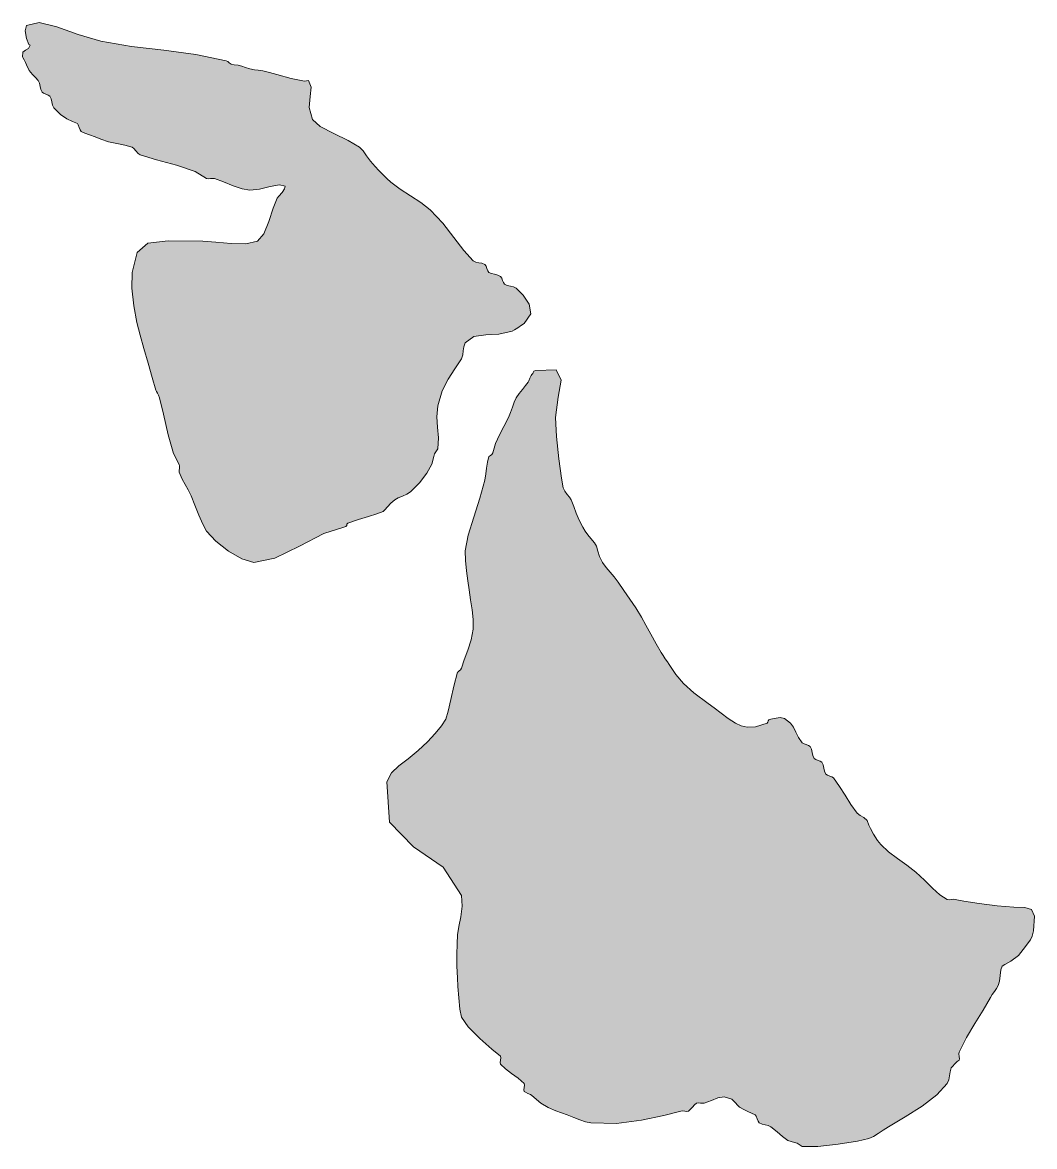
# Model space of a CAD drawing. Header units: inches. Extents: x 60 to 943, y -228 to 857.
# Drawn here: x 893.98 to 921.33, y 55.38 to 85.75 of the extents above; entities that cross this region are included whole.
import ezdxf

# ---------------------------------------------------------------- set-up
doc = ezdxf.new("R2010")
doc.units = ezdxf.units.IN
doc.header["$MEASUREMENT"] = 0
doc.layers.add('Layer 1', color=7, linetype='Continuous')

msp = doc.modelspace()

# ---------------------------------------------------------------- hatches: boundary and pattern name
at = {"layer": 'Layer 1', "true_color": 0xffffff}
for points in [[(894.087, 85.662), (894.429, 85.746), (894.911, 85.627), (895.484, 85.421), (896.099, 85.238), (896.93, 85.101), (897.802, 84.997), (898.668, 84.882), (899.486, 84.709), (899.525, 84.688), (899.567, 84.653), (899.623, 84.621), (899.698, 84.604), (899.812, 84.59), (899.91, 84.564), (900.008, 84.532), (900.122, 84.497), (900.25, 84.47), (900.352, 84.457), (900.471, 84.438), (900.651, 84.392), (900.849, 84.337), (901.24, 84.236), (901.602, 84.16), (901.71, 84.18), (901.777, 83.997), (901.751, 83.749), (901.73, 83.452), (901.816, 83.121), (902.025, 82.936), (902.389, 82.746), (902.783, 82.56), (903.087, 82.38), (903.188, 82.275), (903.279, 82.147), (903.381, 82.003), (903.51, 81.851), (903.608, 81.748), (903.713, 81.64), (903.821, 81.53), (903.934, 81.427), (904.186, 81.238), (904.464, 81.062), (904.741, 80.882), (904.992, 80.686), (905.338, 80.32), (905.636, 79.939), (905.903, 79.588), (906.157, 79.31), (906.229, 79.271), (906.312, 79.256), (906.396, 79.24), (906.475, 79.203), (906.507, 79.158), (906.529, 79.097), (906.551, 79.034), (906.581, 78.991), (906.651, 78.96), (906.736, 78.942), (906.822, 78.923), (906.898, 78.886), (906.932, 78.841), (906.953, 78.779), (906.974, 78.719), (907.004, 78.674), (907.081, 78.638), (907.167, 78.623), (907.251, 78.607), (907.322, 78.568), (907.51, 78.378), (907.674, 78.136), (907.715, 77.871), (907.533, 77.615), (907.465, 77.565), (907.369, 77.499), (907.276, 77.438), (907.216, 77.403), (906.856, 77.327), (906.496, 77.308), (906.177, 77.257), (905.945, 77.086), (905.904, 76.985), (905.891, 76.877), (905.879, 76.767), (905.84, 76.662), (905.66, 76.388), (905.48, 76.109), (905.322, 75.789), (905.204, 75.392), (905.178, 75.094), (905.195, 74.808), (905.218, 74.523), (905.204, 74.227), (905.188, 74.195), (905.152, 74.147), (905.117, 74.087), (905.099, 74.016), (905.043, 73.815), (904.908, 73.571), (904.709, 73.311), (904.463, 73.062), (904.368, 73.002), (904.252, 72.951), (904.135, 72.902), (904.039, 72.851), (903.931, 72.758), (903.843, 72.661), (903.773, 72.58), (903.722, 72.533), (903.557, 72.467), (903.327, 72.399), (903.057, 72.32), (902.77, 72.215), (902.749, 72.19), (902.741, 72.157), (902.721, 72.126), (902.663, 72.109), (902.127, 71.939), (901.469, 71.599), (900.799, 71.276), (900.228, 71.156), (899.903, 71.255), (899.544, 71.465), (899.209, 71.731), (898.957, 72.004), (898.85, 72.193), (898.745, 72.438), (898.641, 72.704), (898.534, 72.956), (898.454, 73.114), (898.375, 73.259), (898.296, 73.411), (898.216, 73.592), (898.214, 73.637), (898.222, 73.702), (898.227, 73.766), (898.216, 73.804), (898.063, 74.096), (897.919, 74.606), (897.789, 75.166), (897.687, 75.604), (897.659, 75.678), (897.627, 75.734), (897.599, 75.777), (897.581, 75.815), (897.484, 76.151), (897.373, 76.543), (897.26, 76.941), (897.157, 77.298), (897.072, 77.636), (896.988, 78.086), (896.935, 78.564), (896.945, 78.991), (897.082, 79.533), (897.365, 79.779), (897.914, 79.843), (898.852, 79.839), (899.205, 79.814), (899.616, 79.774), (900.016, 79.766), (900.334, 79.839), (900.499, 80.035), (900.637, 80.367), (900.755, 80.726), (900.863, 81.003), (900.91, 81.057), (900.993, 81.152), (901.064, 81.252), (901.075, 81.321), (900.921, 81.357), (900.67, 81.311), (900.384, 81.242), (900.122, 81.215), (899.918, 81.255), (899.673, 81.336), (899.413, 81.437), (899.169, 81.533), (899.123, 81.535), (899.058, 81.527), (898.995, 81.522), (898.957, 81.533), (898.648, 81.721), (898.146, 81.889), (897.6, 82.037), (897.157, 82.168), (897.106, 82.208), (897.046, 82.277), (896.987, 82.345), (896.945, 82.38), (896.745, 82.43), (896.526, 82.473), (896.306, 82.522), (896.099, 82.592), (895.942, 82.653), (895.793, 82.708), (895.664, 82.758), (895.569, 82.804), (895.54, 82.846), (895.514, 82.913), (895.488, 82.979), (895.463, 83.016), (895.33, 83.07), (895.178, 83.143), (895.01, 83.257), (894.828, 83.438), (894.791, 83.514), (894.775, 83.6), (894.76, 83.685), (894.722, 83.756), (894.676, 83.784), (894.613, 83.809), (894.551, 83.833), (894.51, 83.862), (894.479, 83.933), (894.461, 84.018), (894.44, 84.104), (894.404, 84.18), (894.332, 84.26), (894.248, 84.342), (894.163, 84.45), (894.087, 84.604), (894.062, 84.661), (894.025, 84.734), (893.993, 84.796), (893.98, 84.815), (893.994, 84.942), (894.064, 85), (894.146, 85.045), (894.192, 85.133), (894.154, 85.153), (894.092, 85.317), (894.053, 85.521)], [(907.745, 76.238), (907.768, 76.262), (907.778, 76.292), (907.799, 76.321), (907.852, 76.345), (908.405, 76.36), (908.537, 76.086), (908.458, 75.623), (908.381, 75.074), (908.407, 74.558), (908.473, 73.956), (908.546, 73.438), (908.593, 73.168), (908.634, 73.078), (908.694, 72.995), (908.758, 72.92), (908.805, 72.851), (908.88, 72.671), (908.944, 72.486), (909.019, 72.299), (909.122, 72.109), (909.188, 72.006), (909.258, 71.904), (909.338, 71.799), (909.439, 71.686), (909.491, 71.594), (909.529, 71.465), (909.576, 71.314), (909.651, 71.156), (909.748, 71.024), (909.858, 70.897), (909.971, 70.768), (910.075, 70.627), (910.229, 70.395), (910.39, 70.164), (910.551, 69.928), (910.71, 69.674), (910.828, 69.466), (910.963, 69.219), (911.103, 68.961), (911.239, 68.721), (911.291, 68.64), (911.35, 68.556), (911.405, 68.475), (911.451, 68.403), (911.632, 68.127), (911.841, 67.883), (912.119, 67.634), (912.51, 67.345), (912.673, 67.224), (912.855, 67.083), (913.05, 66.941), (913.251, 66.815), (913.396, 66.744), (913.564, 66.703), (913.789, 66.719), (914.099, 66.815), (914.118, 66.839), (914.127, 66.873), (914.146, 66.904), (914.204, 66.921), (914.347, 66.946), (914.457, 66.971), (914.573, 66.943), (914.733, 66.815), (914.812, 66.705), (914.876, 66.571), (914.948, 66.428), (915.051, 66.286), (915.098, 66.256), (915.159, 66.233), (915.22, 66.211), (915.263, 66.18), (915.297, 66.108), (915.314, 66.025), (915.332, 65.939), (915.369, 65.862), (915.414, 65.83), (915.477, 65.809), (915.538, 65.787), (915.58, 65.757), (915.612, 65.686), (915.631, 65.601), (915.649, 65.515), (915.687, 65.438), (915.731, 65.407), (915.793, 65.385), (915.854, 65.363), (915.898, 65.333), (916.057, 65.105), (916.209, 64.864), (916.364, 64.619), (916.533, 64.38), (916.612, 64.321), (916.715, 64.266), (916.807, 64.188), (916.852, 64.062), (916.89, 63.966), (916.978, 63.811), (917.082, 63.648), (917.169, 63.533), (917.377, 63.34), (917.62, 63.16), (917.876, 62.981), (918.122, 62.792), (918.356, 62.57), (918.566, 62.354), (918.766, 62.171), (918.969, 62.051), (919.019, 62.043), (919.073, 62.048), (919.129, 62.054), (919.181, 62.051), (919.417, 62.006), (919.833, 61.94), (920.319, 61.878), (920.769, 61.839), (921.061, 61.831), (921.247, 61.782), (921.326, 61.603), (921.298, 61.203), (921.263, 61.056), (921.215, 60.96), (921.155, 60.881), (921.086, 60.78), (920.893, 60.539), (920.69, 60.383), (920.527, 60.292), (920.451, 60.251), (920.417, 60.148), (920.396, 59.997), (920.376, 59.841), (920.346, 59.722), (920.302, 59.647), (920.245, 59.568), (920.186, 59.487), (920.134, 59.403), (919.938, 59.063), (919.715, 58.703), (919.49, 58.322), (919.286, 57.921), (919.283, 57.876), (919.291, 57.811), (919.296, 57.748), (919.286, 57.709), (919.24, 57.669), (919.173, 57.605), (919.109, 57.541), (919.074, 57.498), (919.043, 57.393), (919.03, 57.281), (919.013, 57.173), (918.969, 57.074), (918.686, 56.77), (918.288, 56.467), (917.834, 56.176), (917.381, 55.909), (917.235, 55.818), (917.102, 55.727), (916.975, 55.647), (916.852, 55.592), (916.545, 55.523), (916.023, 55.438), (915.467, 55.375), (915.051, 55.38), (915.017, 55.398), (914.971, 55.434), (914.912, 55.469), (914.84, 55.486), (914.66, 55.536), (914.517, 55.643), (914.375, 55.776), (914.204, 55.909), (914.133, 55.939), (914.051, 55.958), (913.967, 55.979), (913.887, 56.016), (913.857, 56.057), (913.831, 56.125), (913.806, 56.191), (913.78, 56.228), (913.679, 56.272), (913.578, 56.318), (913.474, 56.372), (913.357, 56.439), (913.299, 56.488), (913.244, 56.552), (913.192, 56.611), (913.146, 56.65), (912.941, 56.713), (912.767, 56.686), (912.596, 56.614), (912.404, 56.545), (912.354, 56.542), (912.297, 56.548), (912.242, 56.553), (912.192, 56.545), (912.14, 56.504), (912.082, 56.438), (912.026, 56.372), (911.98, 56.333), (911.932, 56.324), (911.876, 56.329), (911.819, 56.336), (911.769, 56.333), (911.307, 56.215), (910.71, 56.085), (910.033, 56), (909.334, 56.016), (909.193, 56.045), (909.041, 56.096), (908.877, 56.158), (908.698, 56.228), (908.396, 56.336), (908.182, 56.425), (907.987, 56.547), (907.745, 56.757), (907.704, 56.779), (907.635, 56.81), (907.568, 56.84), (907.533, 56.862), (907.529, 56.91), (907.538, 56.973), (907.545, 57.033), (907.533, 57.074), (907.37, 57.221), (907.197, 57.352), (907.033, 57.478), (906.898, 57.604), (906.891, 57.647), (906.9, 57.712), (906.909, 57.775), (906.898, 57.815), (906.665, 58.009), (906.336, 58.297), (906.023, 58.61), (905.84, 58.874), (905.797, 59.084), (905.768, 59.39), (905.747, 59.702), (905.733, 59.933), (905.72, 60.25), (905.717, 60.56), (905.723, 60.847), (905.733, 61.098), (905.768, 61.322), (905.821, 61.585), (905.858, 61.869), (905.84, 62.156), (905.344, 62.92), (904.55, 63.475), (903.897, 64.139), (903.828, 65.227), (903.949, 65.47), (904.149, 65.662), (904.4, 65.85), (904.675, 66.074), (904.92, 66.311), (905.135, 66.537), (905.306, 66.744), (905.416, 66.921), (905.487, 67.141), (905.556, 67.451), (905.633, 67.814), (905.733, 68.191), (905.75, 68.205), (905.782, 68.224), (905.816, 68.253), (905.84, 68.298), (905.914, 68.527), (906.011, 68.787), (906.102, 69.067), (906.157, 69.356), (906.161, 69.617), (906.133, 69.877), (906.09, 70.142), (906.051, 70.415), (906.017, 70.661), (905.977, 70.93), (905.947, 71.206), (905.945, 71.474), (906.024, 71.896), (906.175, 72.381), (906.342, 72.89), (906.475, 73.38), (906.502, 73.547), (906.521, 73.708), (906.544, 73.863), (906.581, 74.016), (906.598, 74.029), (906.629, 74.047), (906.663, 74.076), (906.687, 74.121), (906.765, 74.367), (906.866, 74.601), (906.984, 74.834), (907.11, 75.074), (907.169, 75.21), (907.218, 75.351), (907.266, 75.486), (907.322, 75.604), (907.402, 75.721), (907.49, 75.831), (907.573, 75.934), (907.64, 76.027), (907.659, 76.067), (907.691, 76.137), (907.724, 76.205)]]:
    msp.add_hatch(color=7, dxfattribs=at).paths.add_polyline_path(points)

# ---------------------------------------------------------------- linework, layer by layer
at = {"layer": 'Layer 1', "lineweight": 0}
for points in [[(894.087, 85.662), (894.429, 85.746), (894.911, 85.627), (895.484, 85.421), (896.099, 85.238), (896.93, 85.101), (897.802, 84.997), (898.668, 84.882), (899.486, 84.709), (899.525, 84.688), (899.567, 84.653), (899.623, 84.621), (899.698, 84.604), (899.812, 84.59), (899.91, 84.564), (900.008, 84.532), (900.122, 84.497), (900.25, 84.47), (900.352, 84.457), (900.471, 84.438), (900.651, 84.392), (900.849, 84.337), (901.24, 84.236), (901.602, 84.16), (901.71, 84.18), (901.777, 83.997), (901.751, 83.749), (901.73, 83.452), (901.816, 83.121), (902.025, 82.936), (902.389, 82.746), (902.783, 82.56), (903.087, 82.38), (903.188, 82.275), (903.279, 82.147), (903.381, 82.003), (903.51, 81.851), (903.608, 81.748), (903.713, 81.64), (903.821, 81.53), (903.934, 81.427), (904.186, 81.238), (904.464, 81.062), (904.741, 80.882), (904.992, 80.686), (905.338, 80.32), (905.636, 79.939), (905.903, 79.588), (906.157, 79.31), (906.229, 79.271), (906.312, 79.256), (906.396, 79.24), (906.475, 79.203), (906.507, 79.158), (906.529, 79.097), (906.551, 79.034), (906.581, 78.991), (906.651, 78.96), (906.736, 78.942), (906.822, 78.923), (906.898, 78.886), (906.932, 78.841), (906.953, 78.779), (906.974, 78.719), (907.004, 78.674), (907.081, 78.638), (907.167, 78.623), (907.251, 78.607), (907.322, 78.568), (907.51, 78.378), (907.674, 78.136), (907.715, 77.871), (907.533, 77.615), (907.465, 77.565), (907.369, 77.499), (907.276, 77.438), (907.216, 77.403), (906.856, 77.327), (906.496, 77.308), (906.177, 77.257), (905.945, 77.086), (905.904, 76.985), (905.891, 76.877), (905.879, 76.767), (905.84, 76.662), (905.66, 76.388), (905.48, 76.109), (905.322, 75.789), (905.204, 75.392), (905.178, 75.094), (905.195, 74.808), (905.218, 74.523), (905.204, 74.227), (905.188, 74.195), (905.152, 74.147), (905.117, 74.087), (905.099, 74.016), (905.043, 73.815), (904.908, 73.571), (904.709, 73.311), (904.463, 73.062), (904.368, 73.002), (904.252, 72.951), (904.135, 72.902), (904.039, 72.851), (903.931, 72.758), (903.843, 72.661), (903.773, 72.58), (903.722, 72.533), (903.557, 72.467), (903.327, 72.399), (903.057, 72.32), (902.77, 72.215), (902.749, 72.19), (902.741, 72.157), (902.721, 72.126), (902.663, 72.109), (902.127, 71.939), (901.469, 71.599), (900.799, 71.276), (900.228, 71.156), (899.903, 71.255), (899.544, 71.465), (899.209, 71.731), (898.957, 72.004), (898.85, 72.193), (898.745, 72.438), (898.641, 72.704), (898.534, 72.956), (898.454, 73.114), (898.375, 73.259), (898.296, 73.411), (898.216, 73.592), (898.214, 73.637), (898.222, 73.702), (898.227, 73.766), (898.216, 73.804), (898.063, 74.096), (897.919, 74.606), (897.789, 75.166), (897.687, 75.604), (897.659, 75.678), (897.627, 75.734), (897.599, 75.777), (897.581, 75.815), (897.484, 76.151), (897.373, 76.543), (897.26, 76.941), (897.157, 77.298), (897.072, 77.636), (896.988, 78.086), (896.935, 78.564), (896.945, 78.991), (897.082, 79.533), (897.365, 79.779), (897.914, 79.843), (898.852, 79.839), (899.205, 79.814), (899.616, 79.774), (900.016, 79.766), (900.334, 79.839), (900.499, 80.035), (900.637, 80.367), (900.755, 80.726), (900.863, 81.003), (900.91, 81.057), (900.993, 81.152), (901.064, 81.252), (901.075, 81.321), (900.921, 81.357), (900.67, 81.311), (900.384, 81.242), (900.122, 81.215), (899.918, 81.255), (899.673, 81.336), (899.413, 81.437), (899.169, 81.533), (899.123, 81.535), (899.058, 81.527), (898.995, 81.522), (898.957, 81.533), (898.648, 81.721), (898.146, 81.889), (897.6, 82.037), (897.157, 82.168), (897.106, 82.208), (897.046, 82.277), (896.987, 82.345), (896.945, 82.38), (896.745, 82.43), (896.526, 82.473), (896.306, 82.522), (896.099, 82.592), (895.942, 82.653), (895.793, 82.708), (895.664, 82.758), (895.569, 82.804), (895.54, 82.846), (895.514, 82.913), (895.488, 82.979), (895.463, 83.016), (895.33, 83.07), (895.178, 83.143), (895.01, 83.257), (894.828, 83.438), (894.791, 83.514), (894.775, 83.6), (894.76, 83.685), (894.722, 83.756), (894.676, 83.784), (894.613, 83.809), (894.551, 83.833), (894.51, 83.862), (894.479, 83.933), (894.461, 84.018), (894.44, 84.104), (894.404, 84.18), (894.332, 84.26), (894.248, 84.342), (894.163, 84.45), (894.087, 84.604), (894.062, 84.661), (894.025, 84.734), (893.993, 84.796), (893.98, 84.815), (893.994, 84.942), (894.064, 85), (894.146, 85.045), (894.192, 85.133), (894.154, 85.153), (894.092, 85.317), (894.053, 85.521), (894.087, 85.662), (894.087, 85.662)], [(907.745, 76.238), (907.768, 76.262), (907.778, 76.292), (907.799, 76.321), (907.852, 76.345), (908.405, 76.36), (908.537, 76.086), (908.458, 75.623), (908.381, 75.074), (908.407, 74.558), (908.473, 73.956), (908.546, 73.438), (908.593, 73.168), (908.634, 73.078), (908.694, 72.995), (908.758, 72.92), (908.805, 72.851), (908.88, 72.671), (908.944, 72.486), (909.019, 72.299), (909.122, 72.109), (909.188, 72.006), (909.258, 71.904), (909.338, 71.799), (909.439, 71.686), (909.491, 71.594), (909.529, 71.465), (909.576, 71.314), (909.651, 71.156), (909.748, 71.024), (909.858, 70.897), (909.971, 70.768), (910.075, 70.627), (910.229, 70.395), (910.39, 70.164), (910.551, 69.928), (910.71, 69.674), (910.828, 69.466), (910.963, 69.219), (911.103, 68.961), (911.239, 68.721), (911.291, 68.64), (911.35, 68.556), (911.405, 68.475), (911.451, 68.403), (911.632, 68.127), (911.841, 67.883), (912.119, 67.634), (912.51, 67.345), (912.673, 67.224), (912.855, 67.083), (913.05, 66.941), (913.251, 66.815), (913.396, 66.744), (913.564, 66.703), (913.789, 66.719), (914.099, 66.815), (914.118, 66.839), (914.127, 66.873), (914.146, 66.904), (914.204, 66.921), (914.347, 66.946), (914.457, 66.971), (914.573, 66.943), (914.733, 66.815), (914.812, 66.705), (914.876, 66.571), (914.948, 66.428), (915.051, 66.286), (915.098, 66.256), (915.159, 66.233), (915.22, 66.211), (915.263, 66.18), (915.297, 66.108), (915.314, 66.025), (915.332, 65.939), (915.369, 65.862), (915.414, 65.83), (915.477, 65.809), (915.538, 65.787), (915.58, 65.757), (915.612, 65.686), (915.631, 65.601), (915.649, 65.515), (915.687, 65.438), (915.731, 65.407), (915.793, 65.385), (915.854, 65.363), (915.898, 65.333), (916.057, 65.105), (916.209, 64.864), (916.364, 64.619), (916.533, 64.38), (916.612, 64.321), (916.715, 64.266), (916.807, 64.188), (916.852, 64.062), (916.89, 63.966), (916.978, 63.811), (917.082, 63.648), (917.169, 63.533), (917.377, 63.34), (917.62, 63.16), (917.876, 62.981), (918.122, 62.792), (918.356, 62.57), (918.566, 62.354), (918.766, 62.171), (918.969, 62.051), (919.019, 62.043), (919.073, 62.048), (919.129, 62.054), (919.181, 62.051), (919.417, 62.006), (919.833, 61.94), (920.319, 61.878), (920.769, 61.839), (921.061, 61.831), (921.247, 61.782), (921.326, 61.603), (921.298, 61.203), (921.263, 61.056), (921.215, 60.96), (921.155, 60.881), (921.086, 60.78), (920.893, 60.539), (920.69, 60.383), (920.527, 60.292), (920.451, 60.251), (920.417, 60.148), (920.396, 59.997), (920.376, 59.841), (920.346, 59.722), (920.302, 59.647), (920.245, 59.568), (920.186, 59.487), (920.134, 59.403), (919.938, 59.063), (919.715, 58.703), (919.49, 58.322), (919.286, 57.921), (919.283, 57.876), (919.291, 57.811), (919.296, 57.748), (919.286, 57.709), (919.24, 57.669), (919.173, 57.605), (919.109, 57.541), (919.074, 57.498), (919.043, 57.393), (919.03, 57.281), (919.013, 57.173), (918.969, 57.074), (918.686, 56.77), (918.288, 56.467), (917.834, 56.176), (917.381, 55.909), (917.235, 55.818), (917.102, 55.727), (916.975, 55.647), (916.852, 55.592), (916.545, 55.523), (916.023, 55.438), (915.467, 55.375), (915.051, 55.38), (915.017, 55.398), (914.971, 55.434), (914.912, 55.469), (914.84, 55.486), (914.66, 55.536), (914.517, 55.643), (914.375, 55.776), (914.204, 55.909), (914.133, 55.939), (914.051, 55.958), (913.967, 55.979), (913.887, 56.016), (913.857, 56.057), (913.831, 56.125), (913.806, 56.191), (913.78, 56.228), (913.679, 56.272), (913.578, 56.318), (913.474, 56.372), (913.357, 56.439), (913.299, 56.488), (913.244, 56.552), (913.192, 56.611), (913.146, 56.65), (912.941, 56.713), (912.767, 56.686), (912.596, 56.614), (912.404, 56.545), (912.354, 56.542), (912.297, 56.548), (912.242, 56.553), (912.192, 56.545), (912.14, 56.504), (912.082, 56.438), (912.026, 56.372), (911.98, 56.333), (911.932, 56.324), (911.876, 56.329), (911.819, 56.336), (911.769, 56.333), (911.307, 56.215), (910.71, 56.085), (910.033, 56), (909.334, 56.016), (909.193, 56.045), (909.041, 56.096), (908.877, 56.158), (908.698, 56.228), (908.396, 56.336), (908.182, 56.425), (907.987, 56.547), (907.745, 56.757), (907.704, 56.779), (907.635, 56.81), (907.568, 56.84), (907.533, 56.862), (907.529, 56.91), (907.538, 56.973), (907.545, 57.033), (907.533, 57.074), (907.37, 57.221), (907.197, 57.352), (907.033, 57.478), (906.898, 57.604), (906.891, 57.647), (906.9, 57.712), (906.909, 57.775), (906.898, 57.815), (906.665, 58.009), (906.336, 58.297), (906.023, 58.61), (905.84, 58.874), (905.797, 59.084), (905.768, 59.39), (905.747, 59.702), (905.733, 59.933), (905.72, 60.25), (905.717, 60.56), (905.723, 60.847), (905.733, 61.098), (905.768, 61.322), (905.821, 61.585), (905.858, 61.869), (905.84, 62.156), (905.344, 62.92), (904.55, 63.475), (903.897, 64.139), (903.828, 65.227), (903.949, 65.47), (904.149, 65.662), (904.4, 65.85), (904.675, 66.074), (904.92, 66.311), (905.135, 66.537), (905.306, 66.744), (905.416, 66.921), (905.487, 67.141), (905.556, 67.451), (905.633, 67.814), (905.733, 68.191), (905.75, 68.205), (905.782, 68.224), (905.816, 68.253), (905.84, 68.298), (905.914, 68.527), (906.011, 68.787), (906.102, 69.067), (906.157, 69.356), (906.161, 69.617), (906.133, 69.877), (906.09, 70.142), (906.051, 70.415), (906.017, 70.661), (905.977, 70.93), (905.947, 71.206), (905.945, 71.474), (906.024, 71.896), (906.175, 72.381), (906.342, 72.89), (906.475, 73.38), (906.502, 73.547), (906.521, 73.708), (906.544, 73.863), (906.581, 74.016), (906.598, 74.029), (906.629, 74.047), (906.663, 74.076), (906.687, 74.121), (906.765, 74.367), (906.866, 74.601), (906.984, 74.834), (907.11, 75.074), (907.169, 75.21), (907.218, 75.351), (907.266, 75.486), (907.322, 75.604), (907.402, 75.721), (907.49, 75.831), (907.573, 75.934), (907.64, 76.027), (907.659, 76.067), (907.691, 76.137), (907.724, 76.205), (907.745, 76.238), (907.745, 76.238)]]:
    msp.add_lwpolyline(points, dxfattribs=at)

doc.saveas('drawing.dxf')
